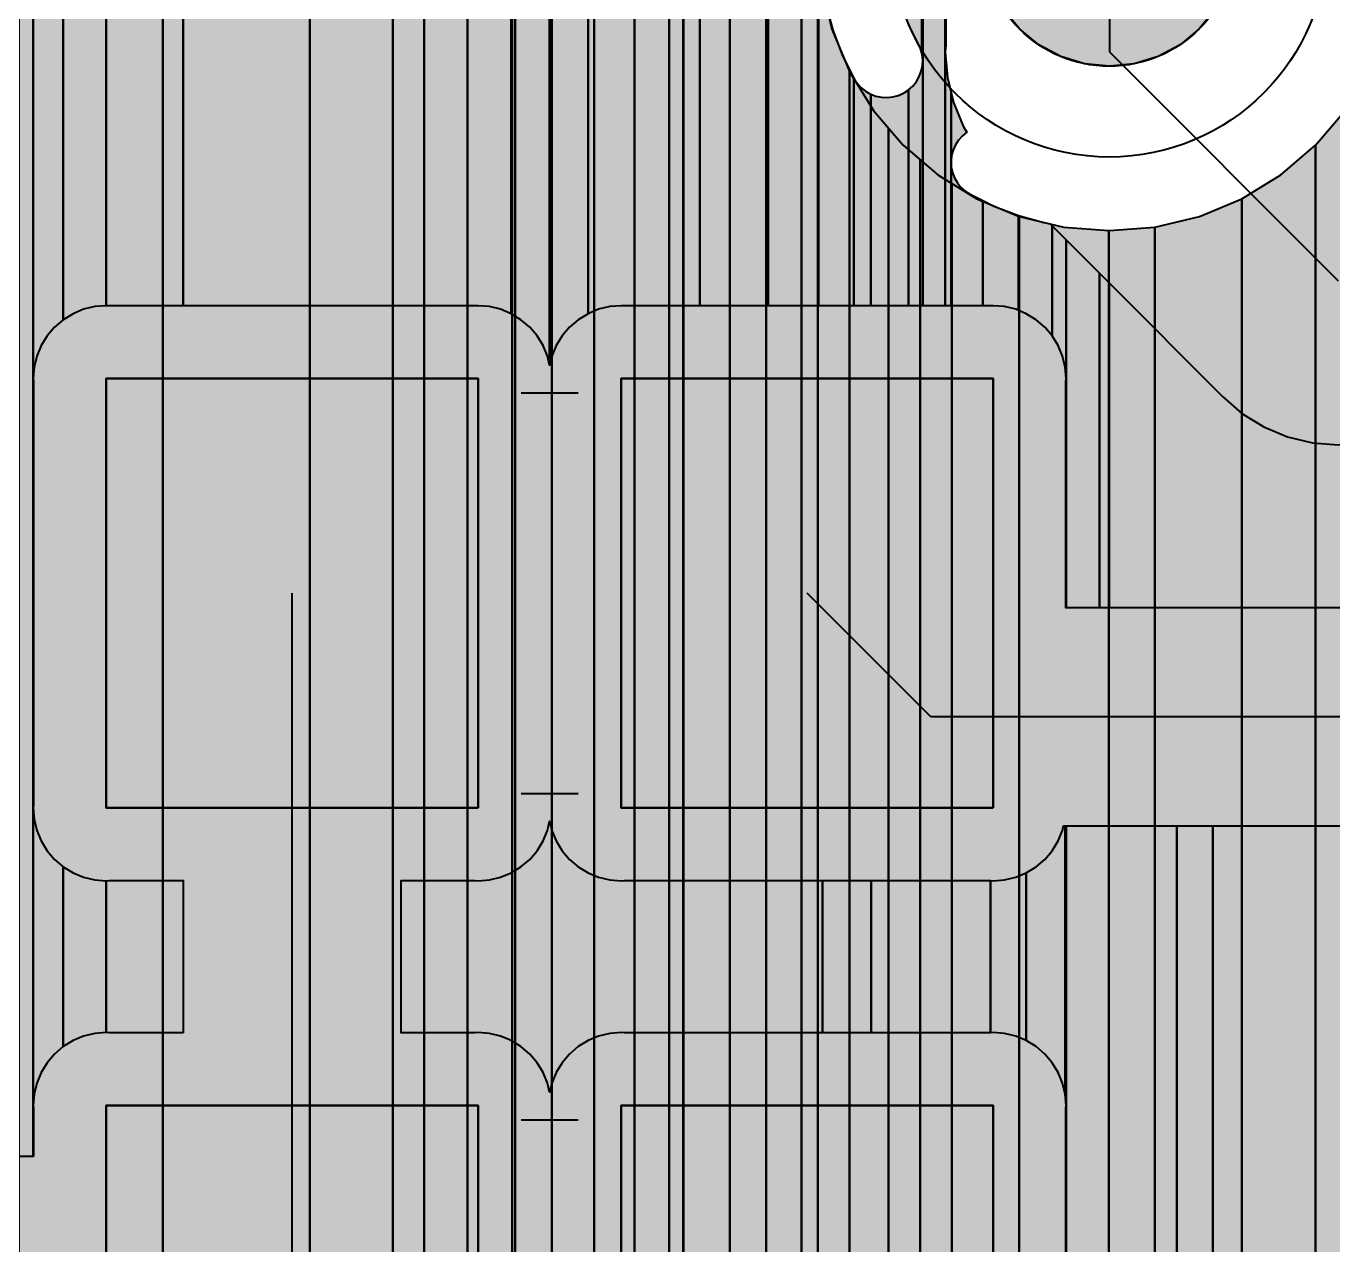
# Model space of a CAD drawing. Header units: millimetres. Extents: x 2 to 110, y 3 to 56.
# Drawn here: x 50.547 to 55.113, y 26.749 to 31.008 of the extents above; entities that cross this region are included whole.
import ezdxf

# ---------------------------------------------------------------- set-up
doc = ezdxf.new("R2010")
doc.units = ezdxf.units.MM
for name, color, linetype in [('bottom_copper', 7, 'Continuous'), ('drill_plated', 7, 'Continuous'), ('top_copper', 7, 'Continuous'), ('top_silk', 7, 'Continuous')]:
    doc.layers.add(name, color=color, linetype=linetype)

# ---------------------------------------------------------------- blocks, each defined once
blk = doc.blocks.new('Block32847')
at = {"layer": 'bottom_copper', "lineweight": 40}
for points in [[(0.8099, 0), (0.5612, 0), (0.5612, 20.6664), (0.6651, 20.788), (0.7487, 20.9243), (0.8099, 21.0721), (0.8099, 0)], [(0.5612, 0), (0.3033, 0), (0.3033, 20.4789), (0.4396, 20.5625), (0.5612, 20.6664), (0.5612, 0)], [(0.3033, 0), (0, 0), (0, 20.3804), (0.1555, 20.4177), (0.3033, 20.4789), (0.3033, 0)], [(0, 0), (-0.161, 0), (-0.161, 20.368), (-0.1594, 20.3679), (0, 20.3804), (0, 0)]]:
    blk.add_hatch(color=7, dxfattribs=at).paths.add_polyline_path(points, flags=0)
at = {"layer": 'bottom_copper', "color": 7, "lineweight": 40}
for points in [[(0.8099, 0), (0.5612, 0), (0.5612, 20.6664), (0.6651, 20.788), (0.7487, 20.9243), (0.8099, 21.0721), (0.8099, 0)], [(0.5612, 0), (0.3033, 0), (0.3033, 20.4789), (0.4396, 20.5625), (0.5612, 20.6664), (0.5612, 0)], [(0.3033, 0), (0, 0), (0, 20.3804), (0.1555, 20.4177), (0.3033, 20.4789), (0.3033, 0)], [(0, 0), (-0.161, 0), (-0.161, 20.368), (-0.1594, 20.3679), (0, 20.3804), (0, 0)]]:
    blk.add_lwpolyline(points, close=True, dxfattribs=at)
blk = doc.blocks.new('Block33519')
at = {"layer": 'bottom_copper', "lineweight": 40}
for points in [[(0.3075, 14.3084), (0.2508, 14.3319), (0.2508, 33.2332), (0.3033, 33.2549), (0.3075, 33.2575), (0.3075, 14.3084)], [(0.2508, 14.3319), (0.1342, 14.3599), (0.1271, 14.3605), (0.1271, 33.1869), (0.1555, 33.1937), (0.2508, 33.2332), (0.2508, 14.3319)], [(0, 14.3682), (-0.105, 14.3599), (-0.161, 14.3465), (-0.161, 33.144), (-0.1594, 33.1439), (0, 33.1564), (0, 14.3682)], [(0.1271, 14.3605), (0.0146, 14.3694), (0, 14.3682), (0, 33.1564), (0.1271, 33.1869), (0.1271, 14.3605)], [(0.4185, 14.2512), (0.3616, 14.286), (0.3075, 14.3084), (0.3075, 21.387), (0.32, 21.2276), (0.3573, 21.0721), (0.4185, 20.9243), (0.4185, 14.2512)], [(0.5551, 14.1455), (0.4639, 14.2234), (0.4185, 14.2512), (0.4185, 20.9243), (0.5021, 20.788), (0.5551, 20.726), (0.5551, 14.1455)], [(0.6651, 14.0018), (0.633, 14.0543), (0.5551, 14.1455), (0.5551, 20.726), (0.606, 20.6664), (0.6651, 20.6159), (0.6651, 14.0018)], [(0.7766, 13.605), (0.7695, 13.7246), (0.7415, 13.8412), (0.6956, 13.952), (0.6651, 14.0018), (0.6651, 20.6159), (0.7276, 20.5625), (0.7766, 20.5324), (0.7766, 13.605)], [(1.0117, 0), (0.7766, 0), (0.7766, 20.5324), (0.8639, 20.4789), (1.0117, 20.4177), (1.0117, 0)], [(1.325, 0), (1.0117, 0), (1.0117, 20.4177), (1.1672, 20.3804), (1.325, 20.368), (1.325, 0)]]:
    blk.add_hatch(color=7, dxfattribs=at).paths.add_polyline_path(points, flags=0)
at = {"layer": 'bottom_copper', "color": 7, "lineweight": 40}
for points in [[(0.3075, 14.3084), (0.2508, 14.3319), (0.2508, 33.2332), (0.3033, 33.2549), (0.3075, 33.2575), (0.3075, 14.3084)], [(0.2508, 14.3319), (0.1342, 14.3599), (0.1271, 14.3605), (0.1271, 33.1869), (0.1555, 33.1937), (0.2508, 33.2332), (0.2508, 14.3319)], [(0, 14.3682), (-0.105, 14.3599), (-0.161, 14.3465), (-0.161, 33.144), (-0.1594, 33.1439), (0, 33.1564), (0, 14.3682)], [(0.1271, 14.3605), (0.0146, 14.3694), (0, 14.3682), (0, 33.1564), (0.1271, 33.1869), (0.1271, 14.3605)], [(0.4185, 14.2512), (0.3616, 14.286), (0.3075, 14.3084), (0.3075, 21.387), (0.32, 21.2276), (0.3573, 21.0721), (0.4185, 20.9243), (0.4185, 14.2512)], [(0.5551, 14.1455), (0.4639, 14.2234), (0.4185, 14.2512), (0.4185, 20.9243), (0.5021, 20.788), (0.5551, 20.726), (0.5551, 14.1455)], [(0.6651, 14.0018), (0.633, 14.0543), (0.5551, 14.1455), (0.5551, 20.726), (0.606, 20.6664), (0.6651, 20.6159), (0.6651, 14.0018)], [(0.7766, 13.605), (0.7695, 13.7246), (0.7415, 13.8412), (0.6956, 13.952), (0.6651, 14.0018), (0.6651, 20.6159), (0.7276, 20.5625), (0.7766, 20.5324), (0.7766, 13.605)], [(1.0117, 0), (0.7766, 0), (0.7766, 20.5324), (0.8639, 20.4789), (1.0117, 20.4177), (1.0117, 0)], [(1.325, 0), (1.0117, 0), (1.0117, 20.4177), (1.1672, 20.3804), (1.325, 20.368), (1.325, 0)]]:
    blk.add_lwpolyline(points, close=True, dxfattribs=at)
blk = doc.blocks.new('Block34573')
at = {"layer": 'bottom_copper', "lineweight": 40}
for points in [[(1.0168, 14.3465), (1.0152, 14.3461), (1.0152, 33.1441), (1.0168, 33.144), (1.0168, 14.3465)], [(1.0152, 14.3461), (0.9665, 14.3344), (0.9665, 31.2163), (0.9874, 31.2504), (1.0027, 31.2873), (1.012, 31.3262), (1.0152, 31.3661), (1.0152, 14.3461)], [(0.9665, 14.3344), (0.9562, 14.3319), (0.8454, 14.286), (0.8454, 31.0918), (0.933, 31.1794), (0.9406, 31.1859), (0.9665, 31.2163), (0.9665, 14.3344)], [(0.8454, 14.286), (0.7431, 14.2234), (0.7035, 14.1896), (0.7035, 30.9499), (0.8454, 31.0918), (0.8454, 14.286)], [(0.7035, 14.1896), (0.6519, 14.1455), (0.574, 14.0543), (0.5557, 14.0244), (0.5557, 30.8021), (0.7035, 30.9499), (0.7035, 14.1896)], [(0.5557, 14.0244), (0.5114, 13.952), (0.4655, 13.8412), (0.4375, 13.7246), (0.4281, 13.605), (0.4281, 30.6745), (0.5557, 30.8021), (0.5557, 14.0244)], [(0.4174, 11.476), (0.3151, 11.4134), (0.261, 11.3672), (0.261, 30.524), (0.2951, 30.5449), (0.3255, 30.5708), (0.332, 30.5784), (0.4174, 30.6638), (0.4174, 11.476)], [(0.4281, 11.4804), (0.4174, 11.476), (0.4174, 30.6638), (0.4281, 30.6745), (0.4281, 11.4804)], [(0.261, 11.3672), (0.2241, 11.3357), (0.146, 11.2443), (0.1103, 11.186), (0.1103, 30.497), (0.1353, 30.497), (0.1453, 30.4962), (0.1851, 30.4993), (0.2239, 30.5087), (0.261, 30.524), (0.261, 11.3672)], [(0, 0), (-0.2896, 0), (-0.2896, 30.497), (0, 30.497), (0, 0)], [(0.1103, 11.186), (0.0834, 11.142), (0.0375, 11.0312), (0.0095, 10.9146), (0, 10.795), (0, 30.497), (0.1103, 30.497), (0.1103, 11.186)]]:
    blk.add_hatch(color=7, dxfattribs=at).paths.add_polyline_path(points, flags=0)
at = {"layer": 'bottom_copper', "color": 7, "lineweight": 40}
for points in [[(1.0168, 14.3465), (1.0152, 14.3461), (1.0152, 33.1441), (1.0168, 33.144), (1.0168, 14.3465)], [(1.0152, 14.3461), (0.9665, 14.3344), (0.9665, 31.2163), (0.9874, 31.2504), (1.0027, 31.2873), (1.012, 31.3262), (1.0152, 31.3661), (1.0152, 14.3461)], [(0.9665, 14.3344), (0.9562, 14.3319), (0.8454, 14.286), (0.8454, 31.0918), (0.933, 31.1794), (0.9406, 31.1859), (0.9665, 31.2163), (0.9665, 14.3344)], [(0.8454, 14.286), (0.7431, 14.2234), (0.7035, 14.1896), (0.7035, 30.9499), (0.8454, 31.0918), (0.8454, 14.286)], [(0.7035, 14.1896), (0.6519, 14.1455), (0.574, 14.0543), (0.5557, 14.0244), (0.5557, 30.8021), (0.7035, 30.9499), (0.7035, 14.1896)], [(0.5557, 14.0244), (0.5114, 13.952), (0.4655, 13.8412), (0.4375, 13.7246), (0.4281, 13.605), (0.4281, 30.6745), (0.5557, 30.8021), (0.5557, 14.0244)], [(0.4174, 11.476), (0.3151, 11.4134), (0.261, 11.3672), (0.261, 30.524), (0.2951, 30.5449), (0.3255, 30.5708), (0.332, 30.5784), (0.4174, 30.6638), (0.4174, 11.476)], [(0.4281, 11.4804), (0.4174, 11.476), (0.4174, 30.6638), (0.4281, 30.6745), (0.4281, 11.4804)], [(0.261, 11.3672), (0.2241, 11.3357), (0.146, 11.2443), (0.1103, 11.186), (0.1103, 30.497), (0.1353, 30.497), (0.1453, 30.4962), (0.1851, 30.4993), (0.2239, 30.5087), (0.261, 30.524), (0.261, 11.3672)], [(0, 0), (-0.2896, 0), (-0.2896, 30.497), (0, 30.497), (0, 0)], [(0.1103, 11.186), (0.0834, 11.142), (0.0375, 11.0312), (0.0095, 10.9146), (0, 10.795), (0, 30.497), (0.1103, 30.497), (0.1103, 11.186)]]:
    blk.add_lwpolyline(points, close=True, dxfattribs=at)
blk = doc.blocks.new('Block35035')
at = {"layer": 'bottom_copper', "lineweight": 40}
for points in [[(1.3873, -0.3), (0.885, -0.3), (0.885, 30.6728), (1.2794, 30.2784), (1.2859, 30.2708), (1.3163, 30.2449), (1.3504, 30.224), (1.3873, 30.2087), (1.3873, -0.3)], [(1.901, -0.3), (1.3873, -0.3), (1.3873, 30.2087), (1.4262, 30.1994), (1.4661, 30.1962), (1.476, 30.197), (1.901, 30.197), (1.901, -0.3)]]:
    blk.add_hatch(color=7, dxfattribs=at).paths.add_polyline_path(points, flags=0)
at = {"layer": 'bottom_copper', "color": 7, "lineweight": 40}
for points in [[(1.3873, -0.3), (0.885, -0.3), (0.885, 30.6728), (1.2794, 30.2784), (1.2859, 30.2708), (1.3163, 30.2449), (1.3504, 30.224), (1.3873, 30.2087), (1.3873, -0.3)], [(1.901, -0.3), (1.3873, -0.3), (1.3873, 30.2087), (1.4262, 30.1994), (1.4661, 30.1962), (1.476, 30.197), (1.901, 30.197), (1.901, -0.3)]]:
    blk.add_lwpolyline(points, close=True, dxfattribs=at)
blk = doc.blocks.new('Block54479')
at = {"layer": 'top_copper', "lineweight": 40}
for points in [[(0, 0), (-1.1415, 0), (-1.1415, 1.1352), (-0.7452, 0.7389), (-0.6781, 0.6792), (-0.6014, 0.6322), (-0.5182, 0.5978), (-0.4308, 0.5768), (-0.3411, 0.5697), (-0.2514, 0.5768), (-0.164, 0.5978), (-0.0808, 0.6322), (-0.0041, 0.6792), (0, 0.6827), (0, 0)], [(0.0008, 0.191), (0, 0.181), (0, 0.6827), (0.0008, 0.6834), (0.0008, 0.191)], [(0, 0), (0, 0.181), (0.0032, 0.1411), (0.0125, 0.1023), (0.0278, 0.0653), (0.0487, 0.0312), (0.0746, 0.0008), (0.0756, 0), (0, 0)]]:
    blk.add_hatch(color=7, dxfattribs=at).paths.add_polyline_path(points, flags=0)
at = {"layer": 'top_copper', "color": 7, "lineweight": 40}
for points in [[(0, 0), (-1.1415, 0), (-1.1415, 1.1352), (-0.7452, 0.7389), (-0.6781, 0.6792), (-0.6014, 0.6322), (-0.5182, 0.5978), (-0.4308, 0.5768), (-0.3411, 0.5697), (-0.2514, 0.5768), (-0.164, 0.5978), (-0.0808, 0.6322), (-0.0041, 0.6792), (0, 0.6827), (0, 0)], [(0.0008, 0.191), (0, 0.181), (0, 0.6827), (0.0008, 0.6834), (0.0008, 0.191)], [(0, 0), (0, 0.181), (0.0032, 0.1411), (0.0125, 0.1023), (0.0278, 0.0653), (0.0487, 0.0312), (0.0746, 0.0008), (0.0756, 0), (0, 0)]]:
    blk.add_lwpolyline(points, close=True, dxfattribs=at)
blk = doc.blocks.new('Block57098')
at = {"layer": 'top_copper', "lineweight": 40}
for points in [[(0.0503, 0.8599), (0.0495, 0.8675), (0.0495, 5.2952), (0.0503, 5.2952), (0.0503, 0.8599)], [(0.1292, 0), (0.0503, 0), (0.0503, 5.2952), (0.1292, 5.2952), (0.1292, 0)], [(0.131, 0.9106), (0.1292, 0.8882), (0.1292, 5.2952), (0.131, 5.2952), (0.131, 0.9106)], [(0.0495, 0.8675), (0.0482, 0.8799), (0.0474, 0.8828), (0.0474, 1.6847), (0.0495, 1.7045), (0.0495, 0.8675)], [(0.0474, 0.8828), (0.0429, 0.8993), (0.0344, 0.9175), (0.0033, 0.9793), (-0.0213, 1.044), (-0.0399, 1.1106), (-0.0524, 1.1787), (-0.0587, 1.2476), (-0.0587, 1.3168), (-0.0524, 1.3857), (-0.0399, 1.4538), (-0.0213, 1.5204), (0.0033, 1.5851), (0.0337, 1.6473), (0.0422, 1.6654), (0.0474, 1.6847), (0.0474, 0.8828)], [(0.1492, 0), (0.1292, 0), (0.1292, 0.8882), (0.1363, 0.7985), (0.1492, 0.7448), (0.1492, 0)], [(0.0503, 0), (0, 0), (0, 0.7544), (0.0005, 0.7547), (0.0154, 0.7682), (0.028, 0.7839), (0.038, 0.8013), (0.0452, 0.8201), (0.0493, 0.8398), (0.0503, 0.8599), (0.0503, 0)], [(0, 0), (-0.1316, 0), (-0.1316, 0.74), (-0.1139, 0.7333), (-0.0942, 0.7291), (-0.0742, 0.7281), (-0.0543, 0.7303), (-0.035, 0.7354), (-0.0168, 0.7435), (0, 0.7544), (0, 0)], [(0.1891, 0.5945), (0.1756, 0.5797), (0.1647, 0.5629), (0.1566, 0.5447), (0.1513, 0.5254), (0.1492, 0.5055), (0.1492, 0.7448), (0.1573, 0.7111), (0.1917, 0.6279), (0.2046, 0.607), (0.1891, 0.5945)], [(0.2601, 0), (0.1494, 0), (0.1492, 0.5055), (0.1502, 0.4856), (0.1543, 0.466), (0.1614, 0.4473), (0.1714, 0.43), (0.1839, 0.4144), (0.1988, 0.401), (0.2157, 0.3904), (0.2601, 0.3681), (0.2601, 0)], [(0.3845, -0.0155), (0.3752, -0.0117), (0.3364, -0.0023), (0.2965, 0.0008), (0.2866, 0), (0.2601, 0), (0.2601, 0.3681), (0.2982, 0.349), (0.3845, 0.3161), (0.3845, -0.0155)], [(0.5026, -0.1042), (0.4767, -0.0738), (0.4463, -0.0479), (0.4122, -0.027), (0.3845, -0.0155), (0.3845, 0.3161), (0.4735, 0.2913), (0.4952, 0.2873), (0.5026, 0.2799), (0.5026, -0.1042)], [(0.5513, -0.254), (0.5482, -0.2141), (0.5388, -0.1753), (0.5235, -0.1383), (0.5026, -0.1042), (0.5026, 0.2799), (0.5513, 0.2312), (0.5513, -0.254)], [(0.6679, -1.0548), (0.5513, -1.0548), (0.5513, 0.2312), (0.6679, 0.1146), (0.6679, -1.0548)], [(0.7021, -1.0548), (0.6679, -1.0548), (0.6679, 0.1146), (0.7021, 0.0804), (0.7021, -1.0548)], [(0.5513, -1.0548), (0.5505, -1.0548), (0.5505, -0.264), (0.5513, -0.254), (0.5513, -1.0548)]]:
    blk.add_hatch(color=7, dxfattribs=at).paths.add_polyline_path(points, flags=0)
at = {"layer": 'top_copper', "color": 7, "lineweight": 40}
for points in [[(0.0503, 0.8599), (0.0495, 0.8675), (0.0495, 5.2952), (0.0503, 5.2952), (0.0503, 0.8599)], [(0.1292, 0), (0.0503, 0), (0.0503, 5.2952), (0.1292, 5.2952), (0.1292, 0)], [(0.131, 0.9106), (0.1292, 0.8882), (0.1292, 5.2952), (0.131, 5.2952), (0.131, 0.9106)], [(0.0495, 0.8675), (0.0482, 0.8799), (0.0474, 0.8828), (0.0474, 1.6847), (0.0495, 1.7045), (0.0495, 0.8675)], [(0.0474, 0.8828), (0.0429, 0.8993), (0.0344, 0.9175), (0.0033, 0.9793), (-0.0213, 1.044), (-0.0399, 1.1106), (-0.0524, 1.1787), (-0.0587, 1.2476), (-0.0587, 1.3168), (-0.0524, 1.3857), (-0.0399, 1.4538), (-0.0213, 1.5204), (0.0033, 1.5851), (0.0337, 1.6473), (0.0422, 1.6654), (0.0474, 1.6847), (0.0474, 0.8828)], [(0.1492, 0), (0.1292, 0), (0.1292, 0.8882), (0.1363, 0.7985), (0.1492, 0.7448), (0.1492, 0)], [(0.0503, 0), (0, 0), (0, 0.7544), (0.0005, 0.7547), (0.0154, 0.7682), (0.028, 0.7839), (0.038, 0.8013), (0.0452, 0.8201), (0.0493, 0.8398), (0.0503, 0.8599), (0.0503, 0)], [(0, 0), (-0.1316, 0), (-0.1316, 0.74), (-0.1139, 0.7333), (-0.0942, 0.7291), (-0.0742, 0.7281), (-0.0543, 0.7303), (-0.035, 0.7354), (-0.0168, 0.7435), (0, 0.7544), (0, 0)], [(0.1891, 0.5945), (0.1756, 0.5797), (0.1647, 0.5629), (0.1566, 0.5447), (0.1513, 0.5254), (0.1492, 0.5055), (0.1492, 0.7448), (0.1573, 0.7111), (0.1917, 0.6279), (0.2046, 0.607), (0.1891, 0.5945)], [(0.2601, 0), (0.1494, 0), (0.1492, 0.5055), (0.1502, 0.4856), (0.1543, 0.466), (0.1614, 0.4473), (0.1714, 0.43), (0.1839, 0.4144), (0.1988, 0.401), (0.2157, 0.3904), (0.2601, 0.3681), (0.2601, 0)], [(0.3845, -0.0155), (0.3752, -0.0117), (0.3364, -0.0023), (0.2965, 0.0008), (0.2866, 0), (0.2601, 0), (0.2601, 0.3681), (0.2982, 0.349), (0.3845, 0.3161), (0.3845, -0.0155)], [(0.5026, -0.1042), (0.4767, -0.0738), (0.4463, -0.0479), (0.4122, -0.027), (0.3845, -0.0155), (0.3845, 0.3161), (0.4735, 0.2913), (0.4952, 0.2873), (0.5026, 0.2799), (0.5026, -0.1042)], [(0.5513, -0.254), (0.5482, -0.2141), (0.5388, -0.1753), (0.5235, -0.1383), (0.5026, -0.1042), (0.5026, 0.2799), (0.5513, 0.2312), (0.5513, -0.254)], [(0.6679, -1.0548), (0.5513, -1.0548), (0.5513, 0.2312), (0.6679, 0.1146), (0.6679, -1.0548)], [(0.7021, -1.0548), (0.6679, -1.0548), (0.6679, 0.1146), (0.7021, 0.0804), (0.7021, -1.0548)], [(0.5513, -1.0548), (0.5505, -1.0548), (0.5505, -0.264), (0.5513, -0.254), (0.5513, -1.0548)]]:
    blk.add_lwpolyline(points, close=True, dxfattribs=at)
blk = doc.blocks.new('Block58487')
at = {"layer": 'top_copper', "lineweight": 40}
for points in [[(4.4135, 5.4279), (4.1861, 5.4279), (4.1861, 10.6463), (4.2629, 10.7231), (4.4135, 10.7231), (4.4135, 5.4279)], [(4.6527, 5.4279), (4.4135, 5.4279), (4.4135, 10.7231), (4.6527, 10.7231), (4.6527, 5.4279)], [(4.8291, 5.4279), (4.6527, 5.4279), (4.6527, 10.7231), (4.8291, 10.7231), (4.8291, 5.4279)], [(4.1861, 5.4279), (4.1491, 5.4279), (4.1391, 5.4287), (4.0994, 5.4256), (4.0604, 5.4162), (4.0235, 5.4009), (4.0235, 10.4837), (4.1861, 10.6463), (4.1861, 5.4279)], [(4.0235, 5.4009), (3.9894, 5.38), (3.959, 5.3541), (3.933, 5.3237), (3.9121, 5.2896), (3.8968, 5.2526), (3.8892, 5.2209), (3.8892, 10.3494), (4.0235, 10.4837), (4.0235, 5.4009)], [(3.8892, 5.2209), (3.8816, 5.2526), (3.8663, 5.2896), (3.8454, 5.3237), (3.8194, 5.3541), (3.789, 5.38), (3.7549, 5.4009), (3.7549, 10.2151), (3.8892, 10.3494), (3.8892, 5.2209)], [(3.7549, 5.4009), (3.718, 5.4162), (3.6791, 5.4256), (3.6393, 5.4287), (3.6293, 5.4279), (2.6083, 5.4279), (2.6083, 9.0685), (3.7549, 10.2151), (3.7549, 5.4009)], [(2.6083, 5.4279), (2.3492, 5.4279), (2.3393, 5.4287), (2.3393, 8.7995), (2.6083, 9.0685), (2.6083, 5.4279)], [(2.3393, 5.4287), (2.2995, 5.4256), (2.2606, 5.4162), (2.2236, 5.4009), (2.1895, 5.38), (2.1895, 8.6497), (2.3393, 8.7995), (2.3393, 5.4287)], [(2.1895, 5.38), (2.1591, 5.3541), (2.1332, 5.3237), (2.1123, 5.2896), (2.097, 5.2526), (2.0876, 5.2138), (2.0845, 5.1739), (2.0845, 8.5447), (2.1895, 8.6497), (2.1895, 5.38)], [(2.0845, 2.4556), (1.8605, 2.4556), (1.8436, 2.4831), (1.7397, 2.6047), (1.7397, 8.1999), (2.0845, 8.5447), (2.0845, 2.4556)], [(4.9524, 5.4279), (4.8291, 5.4279), (4.8291, 6.6639), (4.8375, 6.5719), (4.8542, 6.4811), (4.879, 6.3921), (4.9119, 6.3058), (4.9524, 6.2228), (4.9524, 5.4279)], [(5.011, 5.4279), (4.9524, 5.4279), (4.9524, 6.2228), (4.9633, 6.2059), (4.9768, 6.191), (4.9924, 6.1783), (5.0099, 6.1683), (5.011, 6.1679), (5.011, 5.4279)], [(2.0853, 3.6843), (2.0845, 3.6743), (2.0845, 5.1739), (2.0853, 5.1639), (2.0853, 3.6843)], [(2.1895, 2.84), (2.1591, 2.8141), (2.1332, 2.7837), (2.1123, 2.7496), (2.097, 2.7126), (2.0876, 2.6738), (2.0845, 2.6339), (2.0845, 3.6743), (2.0876, 3.6344), (2.097, 3.5956), (2.1123, 3.5586), (2.1332, 3.5245), (2.1591, 3.4941), (2.1895, 3.4682), (2.1895, 2.84)], [(2.3393, 2.8887), (2.2995, 2.8856), (2.2606, 2.8762), (2.2236, 2.8609), (2.1895, 2.84), (2.1895, 3.4682), (2.2236, 3.4473), (2.2606, 3.432), (2.2994, 3.4226), (2.3393, 3.4195), (2.3393, 2.8887)], [(2.6083, 2.8879), (2.3492, 2.8879), (2.3393, 2.8887), (2.3393, 3.4195), (2.3492, 3.4203), (2.6083, 3.4203), (2.6083, 2.8879)], [(2.0853, 2.4556), (2.0845, 2.4556), (2.0845, 2.6339), (2.0853, 2.6239), (2.0853, 2.4556)]]:
    blk.add_hatch(color=7, dxfattribs=at).paths.add_polyline_path(points, flags=0)
at = {"layer": 'top_copper', "color": 7, "lineweight": 40}
for points in [[(4.4135, 5.4279), (4.1861, 5.4279), (4.1861, 10.6463), (4.2629, 10.7231), (4.4135, 10.7231), (4.4135, 5.4279)], [(4.6527, 5.4279), (4.4135, 5.4279), (4.4135, 10.7231), (4.6527, 10.7231), (4.6527, 5.4279)], [(4.8291, 5.4279), (4.6527, 5.4279), (4.6527, 10.7231), (4.8291, 10.7231), (4.8291, 5.4279)], [(4.1861, 5.4279), (4.1491, 5.4279), (4.1391, 5.4287), (4.0994, 5.4256), (4.0604, 5.4162), (4.0235, 5.4009), (4.0235, 10.4837), (4.1861, 10.6463), (4.1861, 5.4279)], [(4.0235, 5.4009), (3.9894, 5.38), (3.959, 5.3541), (3.933, 5.3237), (3.9121, 5.2896), (3.8968, 5.2526), (3.8892, 5.2209), (3.8892, 10.3494), (4.0235, 10.4837), (4.0235, 5.4009)], [(3.8892, 5.2209), (3.8816, 5.2526), (3.8663, 5.2896), (3.8454, 5.3237), (3.8194, 5.3541), (3.789, 5.38), (3.7549, 5.4009), (3.7549, 10.2151), (3.8892, 10.3494), (3.8892, 5.2209)], [(3.7549, 5.4009), (3.718, 5.4162), (3.6791, 5.4256), (3.6393, 5.4287), (3.6293, 5.4279), (2.6083, 5.4279), (2.6083, 9.0685), (3.7549, 10.2151), (3.7549, 5.4009)], [(2.6083, 5.4279), (2.3492, 5.4279), (2.3393, 5.4287), (2.3393, 8.7995), (2.6083, 9.0685), (2.6083, 5.4279)], [(2.3393, 5.4287), (2.2995, 5.4256), (2.2606, 5.4162), (2.2236, 5.4009), (2.1895, 5.38), (2.1895, 8.6497), (2.3393, 8.7995), (2.3393, 5.4287)], [(2.1895, 5.38), (2.1591, 5.3541), (2.1332, 5.3237), (2.1123, 5.2896), (2.097, 5.2526), (2.0876, 5.2138), (2.0845, 5.1739), (2.0845, 8.5447), (2.1895, 8.6497), (2.1895, 5.38)], [(2.0845, 2.4556), (1.8605, 2.4556), (1.8436, 2.4831), (1.7397, 2.6047), (1.7397, 8.1999), (2.0845, 8.5447), (2.0845, 2.4556)], [(4.9524, 5.4279), (4.8291, 5.4279), (4.8291, 6.6639), (4.8375, 6.5719), (4.8542, 6.4811), (4.879, 6.3921), (4.9119, 6.3058), (4.9524, 6.2228), (4.9524, 5.4279)], [(5.011, 5.4279), (4.9524, 5.4279), (4.9524, 6.2228), (4.9633, 6.2059), (4.9768, 6.191), (4.9924, 6.1783), (5.0099, 6.1683), (5.011, 6.1679), (5.011, 5.4279)], [(2.0853, 3.6843), (2.0845, 3.6743), (2.0845, 5.1739), (2.0853, 5.1639), (2.0853, 3.6843)], [(2.1895, 2.84), (2.1591, 2.8141), (2.1332, 2.7837), (2.1123, 2.7496), (2.097, 2.7126), (2.0876, 2.6738), (2.0845, 2.6339), (2.0845, 3.6743), (2.0876, 3.6344), (2.097, 3.5956), (2.1123, 3.5586), (2.1332, 3.5245), (2.1591, 3.4941), (2.1895, 3.4682), (2.1895, 2.84)], [(2.3393, 2.8887), (2.2995, 2.8856), (2.2606, 2.8762), (2.2236, 2.8609), (2.1895, 2.84), (2.1895, 3.4682), (2.2236, 3.4473), (2.2606, 3.432), (2.2994, 3.4226), (2.3393, 3.4195), (2.3393, 2.8887)], [(2.6083, 2.8879), (2.3492, 2.8879), (2.3393, 2.8887), (2.3393, 3.4195), (2.3492, 3.4203), (2.6083, 3.4203), (2.6083, 2.8879)], [(2.0853, 2.4556), (2.0845, 2.4556), (2.0845, 2.6339), (2.0853, 2.6239), (2.0853, 2.4556)]]:
    blk.add_lwpolyline(points, close=True, dxfattribs=at)
blk = doc.blocks.new('Block110843')
at = {"layer": 'top_copper', "lineweight": 40}
for points in [[(0.6783, -0.2141), (0.6689, -0.1753), (0.6536, -0.1383), (0.6327, -0.1042), (0.6068, -0.0738), (0.5764, -0.0479), (0.5423, -0.027), (0.5423, 0.5594), (0.5764, 0.5803), (0.6068, 0.6062), (0.6327, 0.6366), (0.6536, 0.6707), (0.6689, 0.7077), (0.6727, 0.7232), (0.6783, 0.7232), (0.6783, -0.2141)], [(0.6814, -0.254), (0.6783, -0.2141), (0.6783, 0.7232), (0.6814, 0.7232), (0.6814, -0.254)], [(1.0685, -1.4778), (0.7894, -1.4778), (0.6814, -1.3698), (0.6814, 0.7232), (1.0685, 0.7232), (1.0685, -1.4778)], [(1.1941, -1.4778), (1.0685, -1.4778), (1.0685, 0.7232), (1.1941, 0.7232), (1.1941, -1.4778)], [(1.9737, -1.4778), (1.1941, -1.4778), (1.1941, 0.7232), (1.9737, 0.7232), (1.9737, -1.4778)], [(0.5423, -0.027), (0.5053, -0.0117), (0.4665, -0.0023), (0.4266, 0.0008), (0.4167, 0), (0.4167, 0.5324), (0.4266, 0.5316), (0.4664, 0.5347), (0.5053, 0.5441), (0.5423, 0.5594), (0.5423, -0.027)], [(0, 0), (-0.1696, 0), (-0.1696, 0.5324), (0, 0.5324), (0, 0)], [(0.4167, 0), (0, 0), (0, 0.5324), (0.4167, 0.5324), (0.4167, 0)], [(0.6814, -1.3698), (0.6806, -1.369), (0.6806, -0.264), (0.6814, -0.254), (0.6814, -1.3698)]]:
    blk.add_hatch(color=7, dxfattribs=at).paths.add_polyline_path(points, flags=0)
at = {"layer": 'top_copper', "color": 7, "lineweight": 40}
for points in [[(0.6783, -0.2141), (0.6689, -0.1753), (0.6536, -0.1383), (0.6327, -0.1042), (0.6068, -0.0738), (0.5764, -0.0479), (0.5423, -0.027), (0.5423, 0.5594), (0.5764, 0.5803), (0.6068, 0.6062), (0.6327, 0.6366), (0.6536, 0.6707), (0.6689, 0.7077), (0.6727, 0.7232), (0.6783, 0.7232), (0.6783, -0.2141)], [(0.6814, -0.254), (0.6783, -0.2141), (0.6783, 0.7232), (0.6814, 0.7232), (0.6814, -0.254)], [(1.0685, -1.4778), (0.7894, -1.4778), (0.6814, -1.3698), (0.6814, 0.7232), (1.0685, 0.7232), (1.0685, -1.4778)], [(1.1941, -1.4778), (1.0685, -1.4778), (1.0685, 0.7232), (1.1941, 0.7232), (1.1941, -1.4778)], [(1.9737, -1.4778), (1.1941, -1.4778), (1.1941, 0.7232), (1.9737, 0.7232), (1.9737, -1.4778)], [(0.5423, -0.027), (0.5053, -0.0117), (0.4665, -0.0023), (0.4266, 0.0008), (0.4167, 0), (0.4167, 0.5324), (0.4266, 0.5316), (0.4664, 0.5347), (0.5053, 0.5441), (0.5423, 0.5594), (0.5423, -0.027)], [(0, 0), (-0.1696, 0), (-0.1696, 0.5324), (0, 0.5324), (0, 0)], [(0.4167, 0), (0, 0), (0, 0.5324), (0.4167, 0.5324), (0.4167, 0)], [(0.6814, -1.3698), (0.6806, -1.369), (0.6806, -0.264), (0.6814, -0.254), (0.6814, -1.3698)]]:
    blk.add_lwpolyline(points, close=True, dxfattribs=at)

msp = doc.modelspace()

# ---------------------------------------------------------------- hatches: boundary and pattern name
at = {"layer": 'bottom_copper', "lineweight": 40}
msp.add_hatch(color=7, dxfattribs=at).paths.add_polyline_path([(54.768, 31.2253), (54.7427, 31.1419), (54.7016, 31.065), (54.6463, 30.9977), (54.579, 30.9424), (54.5021, 30.9013), (54.4187, 30.876), (54.332, 30.8675), (54.2453, 30.876), (54.1619, 30.9013), (54.085, 30.9424), (54.0177, 30.9977), (53.9624, 31.065), (53.9213, 31.1419), (53.896, 31.2253), (53.8875, 31.312), (53.896, 31.3987), (53.9213, 31.4821), (53.9624, 31.559), (54.0177, 31.6263), (54.085, 31.6816), (54.1619, 31.7227), (54.2453, 31.748), (54.332, 31.7565), (54.4187, 31.748), (54.5021, 31.7227), (54.579, 31.6816), (54.6463, 31.6263), (54.7016, 31.559), (54.7427, 31.4821), (54.768, 31.3987), (54.7765, 31.312), (54.768, 31.2253)], flags=0)
at = {"layer": 'drill_plated', "lineweight": 40}
msp.add_hatch(color=7, dxfattribs=at).paths.add_polyline_path([(54.768, 31.2253), (54.7427, 31.1419), (54.7016, 31.065), (54.6463, 30.9977), (54.579, 30.9424), (54.5021, 30.9013), (54.4187, 30.876), (54.332, 30.8675), (54.2453, 30.876), (54.1619, 30.9013), (54.085, 30.9424), (54.0177, 30.9977), (53.9624, 31.065), (53.9213, 31.1419), (53.896, 31.2253), (53.8875, 31.312), (53.896, 31.3987), (53.9213, 31.4821), (53.9624, 31.559), (54.0177, 31.6263), (54.085, 31.6816), (54.1619, 31.7227), (54.2453, 31.748), (54.332, 31.7565), (54.4187, 31.748), (54.5021, 31.7227), (54.579, 31.6816), (54.6463, 31.6263), (54.7016, 31.559), (54.7427, 31.4821), (54.768, 31.3987), (54.7765, 31.312), (54.768, 31.2253)], flags=0)
at = {"layer": 'top_copper', "lineweight": 40}
for points in [[(54.768, 31.2253), (54.7427, 31.1419), (54.7016, 31.065), (54.6463, 30.9977), (54.579, 30.9424), (54.5021, 30.9013), (54.4187, 30.876), (54.332, 30.8675), (54.2453, 30.876), (54.1619, 30.9013), (54.085, 30.9424), (54.0177, 30.9977), (53.9624, 31.065), (53.9213, 31.1419), (53.896, 31.2253), (53.8875, 31.312), (53.896, 31.3987), (53.9213, 31.4821), (53.9624, 31.559), (54.0177, 31.6263), (54.085, 31.6816), (54.1619, 31.7227), (54.2453, 31.748), (54.332, 31.7565), (54.4187, 31.748), (54.5021, 31.7227), (54.579, 31.6816), (54.6463, 31.6263), (54.7016, 31.559), (54.7427, 31.4821), (54.768, 31.3987), (54.7765, 31.312), (54.768, 31.2253)], [(52.1262, 28.2762), (50.8262, 28.2762), (50.8262, 29.7758), (52.1262, 29.7758), (52.1262, 28.2762)], [(53.926, 28.2762), (52.626, 28.2762), (52.626, 29.7758), (53.926, 29.7758), (53.926, 28.2762)], [(53.3298, 27.4898), (52.636, 27.4898), (52.626, 27.4906), (52.5863, 27.4875), (52.5473, 27.4781), (52.5104, 27.4628), (52.4763, 27.4419), (52.4459, 27.416), (52.4199, 27.3856), (52.399, 27.3515), (52.3837, 27.3145), (52.3761, 27.2828), (52.3685, 27.3145), (52.3532, 27.3515), (52.3323, 27.3856), (52.3063, 27.416), (52.2759, 27.4419), (52.2418, 27.4628), (52.2049, 27.4781), (52.166, 27.4875), (52.1262, 27.4906), (52.1162, 27.4898), (51.8572, 27.4898), (51.8572, 28.0222), (52.1162, 28.0222), (52.1262, 28.0214), (52.1659, 28.0245), (52.2049, 28.0339), (52.2418, 28.0492), (52.2759, 28.0701), (52.3063, 28.096), (52.3323, 28.1264), (52.3532, 28.1605), (52.3685, 28.1975), (52.3761, 28.2292), (52.3837, 28.1975), (52.399, 28.1605), (52.4199, 28.1264), (52.4459, 28.096), (52.4763, 28.0701), (52.5104, 28.0492), (52.5473, 28.0339), (52.5862, 28.0245), (52.626, 28.0214), (52.636, 28.0222), (53.3298, 28.0222), (53.3298, 27.4898)], [(52.1262, 25.7362), (50.8262, 25.7362), (50.8262, 27.2358), (52.1262, 27.2358), (52.1262, 25.7362)], [(53.926, 25.7362), (52.626, 25.7362), (52.626, 27.2358), (53.926, 27.2358), (53.926, 25.7362)]]:
    msp.add_hatch(color=7, dxfattribs=at).paths.add_polyline_path(points, flags=0)

# ---------------------------------------------------------------- linework, layer by layer
at = {"layer": 'bottom_copper', "color": 7, "lineweight": 40}
for p, q in [((52.8444, 24.2715), (52.8444, 43.069)), ((52.8444, 43.069), (52.8444, 24.2715)), ((51.538, 9.925), (51.538, 40.422)), ((51.538, 40.422), (51.538, 9.925)), ((53.3254, 31.1526), (53.3627, 30.9971)), ((53.3627, 30.9971), (53.4239, 30.8493)), ((53.4239, 30.8493), (53.5075, 30.713)), ((53.5075, 30.713), (53.6114, 30.5914)), ((55.0526, 30.5914), (55.1565, 30.713)), ((53.6114, 30.5914), (53.733, 30.4875)), ((54.931, 30.4875), (55.0526, 30.5914)), ((53.733, 30.4875), (53.8693, 30.4039)), ((54.7947, 30.4039), (54.931, 30.4875)), ((53.8693, 30.4039), (54.0171, 30.3427)), ((54.6469, 30.3427), (54.7947, 30.4039)), ((54.0171, 30.3427), (54.1726, 30.3054)), ((54.4914, 30.3054), (54.6469, 30.3427)), ((54.1726, 30.3054), (54.3304, 30.293)), ((54.3304, 9.925), (54.3304, 30.293)), ((54.3304, 30.293), (54.332, 30.2929)), ((54.3304, 30.293), (54.3304, 9.925)), ((54.332, 30.2929), (54.4914, 30.3054))]:
    msp.add_line(p, q, dxfattribs=at)
msp.add_lwpolyline([(54.7016, 31.065), (54.6463, 30.9977), (54.579, 30.9424), (54.5021, 30.9013), (54.4187, 30.876), (54.332, 30.8675), (54.2453, 30.876), (54.1619, 30.9013), (54.085, 30.9424), (54.0177, 30.9977), (53.9624, 31.065)], dxfattribs=at)
for major_axis in [(0.762, 0), (0.4445, 0)]:
    msp.add_ellipse((54.332, 31.312), major_axis=major_axis, ratio=1, dxfattribs=at)
at = {"layer": 'drill_plated', "color": 7, "lineweight": 40}
msp.add_lwpolyline([(54.7016, 31.065), (54.6463, 30.9977), (54.579, 30.9424), (54.5021, 30.9013), (54.4187, 30.876), (54.332, 30.8675), (54.2453, 30.876), (54.1619, 30.9013), (54.085, 30.9424), (54.0177, 30.9977), (53.9624, 31.065)], dxfattribs=at)
msp.add_ellipse((54.332, 31.312), major_axis=(0.4445, 0), ratio=1, dxfattribs=at)
at = {"layer": 'top_copper', "color": 7, "lineweight": 40}
for p, q in [((53.7605, 31.312), (53.7605, 30.9404)), ((54.332, 31.312), (54.332, 30.918)), ((53.3411, 31.083), (53.3659, 30.994)), ((53.6639, 30.9473), (53.6328, 31.0091)), ((53.3659, 30.994), (53.3988, 30.9077)), ((53.6724, 30.9291), (53.6639, 30.9473)), ((53.6777, 30.9097), (53.6724, 30.9291)), ((53.7605, 30.9404), (53.7587, 30.918)), ((53.7587, 30.918), (53.7658, 30.8283)), ((54.332, 30.918), (55.132, 30.118)), ((53.3988, 30.9077), (53.4393, 30.8247)), ((53.6747, 30.8499), (53.6788, 30.8696)), ((53.6798, 30.8897), (53.6777, 30.9097)), ((53.6788, 30.8696), (53.6798, 30.8897)), ((53.4393, 30.8247), (53.4502, 30.8078)), ((53.6575, 30.8137), (53.6675, 30.8311)), ((53.6675, 30.8311), (53.6747, 30.8499)), ((53.7658, 30.8283), (53.7868, 30.7409)), ((53.4502, 30.8078), (53.4637, 30.7929)), ((53.4637, 30.7929), (53.4793, 30.7802)), ((53.4793, 30.7802), (53.4968, 30.7702)), ((53.6131, 30.7735), (53.63, 30.7845)), ((53.63, 30.7845), (53.6449, 30.798)), ((53.6449, 30.798), (53.6575, 30.8137)), ((53.4968, 30.7702), (53.4979, 30.7698)), ((53.4979, 30.0298), (53.4979, 30.7698)), ((53.4979, 30.7698), (53.5156, 30.7631)), ((53.4979, 30.7698), (53.4979, 30.0298)), ((53.5156, 30.7631), (53.5353, 30.7589)), ((53.5353, 30.7589), (53.5553, 30.7579)), ((53.5553, 30.7579), (53.5753, 30.7601)), ((53.5753, 30.7601), (53.5948, 30.7653)), ((53.5948, 30.7653), (53.6131, 30.7735)), ((53.7868, 30.7409), (53.8212, 30.6577)), ((53.8212, 30.6577), (53.8341, 30.6368)), ((53.8051, 30.6095), (53.7942, 30.5927)), ((53.8186, 30.6243), (53.8051, 30.6095)), ((53.8341, 30.6368), (53.8186, 30.6243)), ((53.7808, 30.5552), (53.7787, 30.5353)), ((53.7861, 30.5745), (53.7808, 30.5552)), ((53.7942, 30.5927), (53.7861, 30.5745)), ((53.7787, 30.5353), (53.7797, 30.5154)), ((53.7797, 30.5154), (53.7838, 30.4958)), ((53.7838, 30.4958), (53.7909, 30.4771)), ((53.7909, 30.4771), (53.8009, 30.4598)), ((53.8009, 30.4598), (53.8134, 30.4442)), ((53.8134, 30.4442), (53.8283, 30.4308)), ((53.8283, 30.4308), (53.8452, 30.4202)), ((53.8452, 30.4202), (53.9277, 30.3788)), ((53.9277, 30.3788), (54.014, 30.3459)), ((54.014, 30.3459), (54.103, 30.3211)), ((54.103, 30.3211), (54.1247, 30.3171)), ((54.1247, 30.3171), (54.3316, 30.1102)), ((54.3316, 28.975), (54.3316, 30.1102)), ((54.3316, 30.1102), (54.7279, 29.7139)), ((54.3316, 30.1102), (54.3316, 28.975)), ((50.7105, 30.0028), (50.6764, 29.9819)), ((50.7475, 30.0181), (50.7105, 30.0028)), ((50.7863, 30.0275), (50.7475, 30.0181)), ((50.7864, 30.0275), (50.7863, 30.0275)), ((50.8262, 30.0306), (50.7864, 30.0275)), ((50.8361, 30.0298), (50.8262, 30.0306)), ((52.1162, 30.0298), (50.8361, 30.0298)), ((52.1262, 30.0306), (52.1162, 30.0298)), ((52.166, 30.0275), (52.1262, 30.0306)), ((52.2049, 30.0181), (52.166, 30.0275)), ((52.2418, 30.0028), (52.2049, 30.0181)), ((52.2759, 29.9819), (52.2418, 30.0028)), ((52.5104, 30.0028), (52.4763, 29.9819)), ((52.5473, 30.0181), (52.5104, 30.0028)), ((52.5862, 30.0275), (52.5473, 30.0181)), ((52.5863, 30.0275), (52.5862, 30.0275)), ((52.626, 30.0306), (52.5863, 30.0275)), ((52.636, 30.0298), (52.626, 30.0306)), ((53.4979, 30.0298), (52.636, 30.0298)), ((53.9161, 30.0298), (53.4979, 30.0298)), ((53.926, 30.0306), (53.9161, 30.0298)), ((53.9659, 30.0275), (53.926, 30.0306)), ((54.0047, 30.0181), (53.9659, 30.0275)), ((54.0417, 30.0028), (54.0047, 30.0181)), ((54.0758, 29.9819), (54.0417, 30.0028)), ((50.646, 29.956), (50.6201, 29.9256)), ((50.6764, 29.9819), (50.646, 29.956)), ((52.3063, 29.956), (52.2759, 29.9819)), ((52.3323, 29.9256), (52.3063, 29.956)), ((52.4459, 29.956), (52.4199, 29.9256)), ((52.4763, 29.9819), (52.4459, 29.956)), ((54.1062, 29.956), (54.0758, 29.9819)), ((54.1321, 29.9256), (54.1062, 29.956)), ((50.6201, 29.9256), (50.5992, 29.8915)), ((52.3532, 29.8915), (52.3323, 29.9256)), ((52.4199, 29.9256), (52.399, 29.8915)), ((54.153, 29.8915), (54.1321, 29.9256)), ((50.5992, 29.8915), (50.5839, 29.8545)), ((52.3685, 29.8545), (52.3532, 29.8915)), ((52.399, 29.8915), (52.3837, 29.8545)), ((54.1683, 29.8545), (54.153, 29.8915)), ((50.5839, 29.8545), (50.5745, 29.8157)), ((52.3761, 29.8228), (52.3685, 29.8545)), ((52.3837, 29.8545), (52.3761, 29.8228)), ((54.1777, 29.8157), (54.1683, 29.8545)), ((50.5745, 29.8157), (50.5714, 29.7758)), ((50.5714, 29.7758), (50.5722, 29.7658)), ((52.1262, 29.7758), (50.8262, 29.7758)), ((50.8262, 29.7758), (50.8262, 28.2762)), ((52.1262, 28.2762), (52.1262, 29.7758)), ((53.926, 29.7758), (52.626, 29.7758)), ((52.626, 29.7758), (52.626, 28.2762)), ((53.926, 28.2762), (53.926, 29.7758)), ((54.1808, 29.7758), (54.1777, 29.8157)), ((54.18, 29.7658), (54.1808, 29.7758)), ((50.5722, 29.7658), (50.5722, 28.2862)), ((54.18, 28.975), (54.18, 29.7658)), ((54.7279, 29.7139), (54.795, 29.6542)), ((54.795, 29.6542), (54.8717, 29.6072)), ((54.8717, 29.6072), (54.9549, 29.5728)), ((54.9549, 29.5728), (55.0423, 29.5518)), ((55.0423, 29.5518), (55.132, 29.5447)), ((51.4762, 26.486), (51.4762, 29.026)), ((53.7079, 28.594), (53.276, 29.026)), ((54.3316, 28.975), (54.18, 28.975)), ((55.5487, 28.975), (54.3316, 28.975)), ((56.402, 28.594), (53.7079, 28.594)), ((50.5722, 28.2862), (50.5714, 28.2762)), ((50.5714, 28.2762), (50.5745, 28.2363)), ((50.8262, 28.2762), (52.1262, 28.2762)), ((52.626, 28.2762), (53.926, 28.2762)), ((50.5745, 28.2363), (50.5839, 28.1975)), ((52.3685, 28.1975), (52.3761, 28.2292)), ((52.3761, 28.2292), (52.3837, 28.1975)), ((50.5839, 28.1975), (50.5992, 28.1605)), ((52.3532, 28.1605), (52.3685, 28.1975)), ((52.3837, 28.1975), (52.399, 28.1605)), ((54.153, 28.1605), (54.1683, 28.1975)), ((54.1683, 28.1975), (54.1721, 28.213)), ((54.1721, 28.213), (56.3871, 28.213)), ((50.5992, 28.1605), (50.6201, 28.1264)), ((52.3323, 28.1264), (52.3532, 28.1605)), ((52.399, 28.1605), (52.4199, 28.1264)), ((54.1321, 28.1264), (54.153, 28.1605)), ((50.6201, 28.1264), (50.646, 28.096)), ((50.646, 28.096), (50.6764, 28.0701)), ((52.2759, 28.0701), (52.3063, 28.096)), ((52.3063, 28.096), (52.3323, 28.1264)), ((52.4199, 28.1264), (52.4459, 28.096)), ((52.4459, 28.096), (52.4763, 28.0701)), ((54.0758, 28.0701), (54.1062, 28.096)), ((54.1062, 28.096), (54.1321, 28.1264)), ((50.6764, 28.0701), (50.7105, 28.0492)), ((50.7105, 28.0492), (50.7475, 28.0339)), ((52.2049, 28.0339), (52.2418, 28.0492)), ((52.2418, 28.0492), (52.2759, 28.0701)), ((52.4763, 28.0701), (52.5104, 28.0492)), ((52.5104, 28.0492), (52.5473, 28.0339)), ((54.0047, 28.0339), (54.0417, 28.0492)), ((54.0417, 28.0492), (54.0758, 28.0701)), ((50.7475, 28.0339), (50.7863, 28.0245)), ((50.7863, 28.0245), (50.8262, 28.0214)), ((50.8262, 28.0214), (50.8361, 28.0222)), ((50.8361, 28.0222), (51.0952, 28.0222)), ((51.0952, 28.0222), (51.0952, 27.4898)), ((51.8572, 27.4898), (51.8572, 28.0222)), ((51.8572, 28.0222), (52.1162, 28.0222)), ((52.1162, 28.0222), (52.1262, 28.0214)), ((52.1262, 28.0214), (52.1659, 28.0245)), ((52.1659, 28.0245), (52.166, 28.0245)), ((52.166, 28.0245), (52.2049, 28.0339)), ((52.5473, 28.0339), (52.5862, 28.0245)), ((52.5862, 28.0245), (52.626, 28.0214)), ((52.626, 28.0214), (52.636, 28.0222)), ((52.636, 28.0222), (53.3298, 28.0222)), ((53.3298, 27.4898), (53.3298, 28.0222)), ((53.3298, 28.0222), (53.9161, 28.0222)), ((53.3298, 28.0222), (53.3298, 27.4898)), ((53.9161, 28.0222), (53.926, 28.0214)), ((53.926, 28.0214), (53.9658, 28.0245)), ((53.9658, 28.0245), (53.9659, 28.0245)), ((53.9659, 28.0245), (54.0047, 28.0339)), ((50.8262, 27.4906), (50.7864, 27.4875)), ((50.8361, 27.4898), (50.8262, 27.4906)), ((51.0952, 27.4898), (50.8361, 27.4898)), ((52.1162, 27.4898), (51.8572, 27.4898)), ((52.1262, 27.4906), (52.1162, 27.4898)), ((52.166, 27.4875), (52.1262, 27.4906)), ((52.626, 27.4906), (52.5863, 27.4875)), ((52.636, 27.4898), (52.626, 27.4906)), ((53.3298, 27.4898), (52.636, 27.4898)), ((53.9161, 27.4898), (53.3298, 27.4898)), ((53.926, 27.4906), (53.9161, 27.4898)), ((53.9659, 27.4875), (53.926, 27.4906)), ((50.7105, 27.4628), (50.6764, 27.4419)), ((50.7475, 27.4781), (50.7105, 27.4628)), ((50.7863, 27.4875), (50.7475, 27.4781)), ((50.7864, 27.4875), (50.7863, 27.4875)), ((52.2049, 27.4781), (52.166, 27.4875)), ((52.2418, 27.4628), (52.2049, 27.4781)), ((52.2759, 27.4419), (52.2418, 27.4628)), ((52.5104, 27.4628), (52.4763, 27.4419)), ((52.5473, 27.4781), (52.5104, 27.4628)), ((52.5862, 27.4875), (52.5473, 27.4781)), ((52.5863, 27.4875), (52.5862, 27.4875)), ((54.0047, 27.4781), (53.9659, 27.4875)), ((54.0417, 27.4628), (54.0047, 27.4781)), ((54.0758, 27.4419), (54.0417, 27.4628)), ((50.646, 27.416), (50.6201, 27.3856)), ((50.6764, 27.4419), (50.646, 27.416)), ((52.3063, 27.416), (52.2759, 27.4419)), ((52.3323, 27.3856), (52.3063, 27.416)), ((52.4459, 27.416), (52.4199, 27.3856)), ((52.4763, 27.4419), (52.4459, 27.416)), ((54.1062, 27.416), (54.0758, 27.4419)), ((54.1321, 27.3856), (54.1062, 27.416)), ((50.6201, 27.3856), (50.5992, 27.3515)), ((52.3532, 27.3515), (52.3323, 27.3856)), ((52.4199, 27.3856), (52.399, 27.3515)), ((54.153, 27.3515), (54.1321, 27.3856)), ((50.5839, 27.3145), (50.5745, 27.2757)), ((50.5992, 27.3515), (50.5839, 27.3145)), ((52.3685, 27.3145), (52.3532, 27.3515)), ((52.3761, 27.2828), (52.3685, 27.3145)), ((52.3837, 27.3145), (52.3761, 27.2828)), ((52.399, 27.3515), (52.3837, 27.3145)), ((54.1683, 27.3145), (54.153, 27.3515)), ((54.1777, 27.2757), (54.1683, 27.3145)), ((50.5745, 27.2757), (50.5714, 27.2358)), ((54.1808, 27.2358), (54.1777, 27.2757)), ((50.5714, 27.2358), (50.5722, 27.2258)), ((50.5722, 27.2258), (50.5722, 27.0575)), ((52.1262, 27.2358), (50.8262, 27.2358)), ((50.8262, 27.2358), (50.8262, 25.7362)), ((52.1262, 25.7362), (52.1262, 27.2358)), ((53.926, 27.2358), (52.626, 27.2358)), ((52.626, 27.2358), (52.626, 25.7362)), ((53.926, 25.7362), (53.926, 27.2358)), ((54.18, 27.2258), (54.1808, 27.2358)), ((54.18, 26.1208), (54.18, 27.2258)), ((50.5722, 27.0575), (50.3474, 27.0575))]:
    msp.add_line(p, q, dxfattribs=at)
msp.add_lwpolyline([(54.7016, 31.065), (54.6463, 30.9977), (54.579, 30.9424), (54.5021, 30.9013), (54.4187, 30.876), (54.332, 30.8675), (54.2453, 30.876), (54.1619, 30.9013), (54.085, 30.9424), (54.0177, 30.9977), (53.9624, 31.065)], dxfattribs=at)
for points in [[(52.1262, 28.2762), (50.8262, 28.2762), (50.8262, 29.7758), (52.1262, 29.7758), (52.1262, 28.2762)], [(53.926, 28.2762), (52.626, 28.2762), (52.626, 29.7758), (53.926, 29.7758), (53.926, 28.2762)], [(53.3298, 27.4898), (52.636, 27.4898), (52.626, 27.4906), (52.5863, 27.4875), (52.5473, 27.4781), (52.5104, 27.4628), (52.4763, 27.4419), (52.4459, 27.416), (52.4199, 27.3856), (52.399, 27.3515), (52.3837, 27.3145), (52.3761, 27.2828), (52.3685, 27.3145), (52.3532, 27.3515), (52.3323, 27.3856), (52.3063, 27.416), (52.2759, 27.4419), (52.2418, 27.4628), (52.2049, 27.4781), (52.166, 27.4875), (52.1262, 27.4906), (52.1162, 27.4898), (51.8572, 27.4898), (51.8572, 28.0222), (52.1162, 28.0222), (52.1262, 28.0214), (52.1659, 28.0245), (52.2049, 28.0339), (52.2418, 28.0492), (52.2759, 28.0701), (52.3063, 28.096), (52.3323, 28.1264), (52.3532, 28.1605), (52.3685, 28.1975), (52.3761, 28.2292), (52.3837, 28.1975), (52.399, 28.1605), (52.4199, 28.1264), (52.4459, 28.096), (52.4763, 28.0701), (52.5104, 28.0492), (52.5473, 28.0339), (52.5862, 28.0245), (52.626, 28.0214), (52.636, 28.0222), (53.3298, 28.0222), (53.3298, 27.4898)], [(52.1262, 25.7362), (50.8262, 25.7362), (50.8262, 27.2358), (52.1262, 27.2358), (52.1262, 25.7362)], [(53.926, 25.7362), (52.626, 25.7362), (52.626, 27.2358), (53.926, 27.2358), (53.926, 25.7362)]]:
    msp.add_lwpolyline(points, close=True, dxfattribs=at)
for major_axis in [(0.762, 0), (0.4445, 0)]:
    msp.add_ellipse((54.332, 31.312), major_axis=major_axis, ratio=1, dxfattribs=at)
at = {"layer": 'top_silk', "color": 7, "lineweight": 40}
for p, q in [((52.2763, 29.7258), (52.4759, 29.7258)), ((52.2763, 28.3262), (52.4759, 28.3262)), ((52.2763, 27.1858), (52.4759, 27.1858))]:
    msp.add_line(p, q, dxfattribs=at)

# ---------------------------------------------------------------- block references
at = {"layer": 'bottom_copper'}
for name, p in [('Block35035', (49.637, 10.225)), ('Block34573', (51.8276, 9.925)), ('Block33519', (53.0054, 9.925)), ('Block32847', (54.4914, 9.925))]:
    msp.add_blockref(name, p, dxfattribs=at)
at = {"layer": 'top_copper'}
for name, p in [('Block110843', (53.4994, 27.4898)), ('Block58487', (48.4869, 24.6019)), ('Block57098', (53.6295, 30.0298)), ('Block54479', (55.4731, 28.975))]:
    msp.add_blockref(name, p, dxfattribs=at)

doc.saveas('drawing.dxf')
